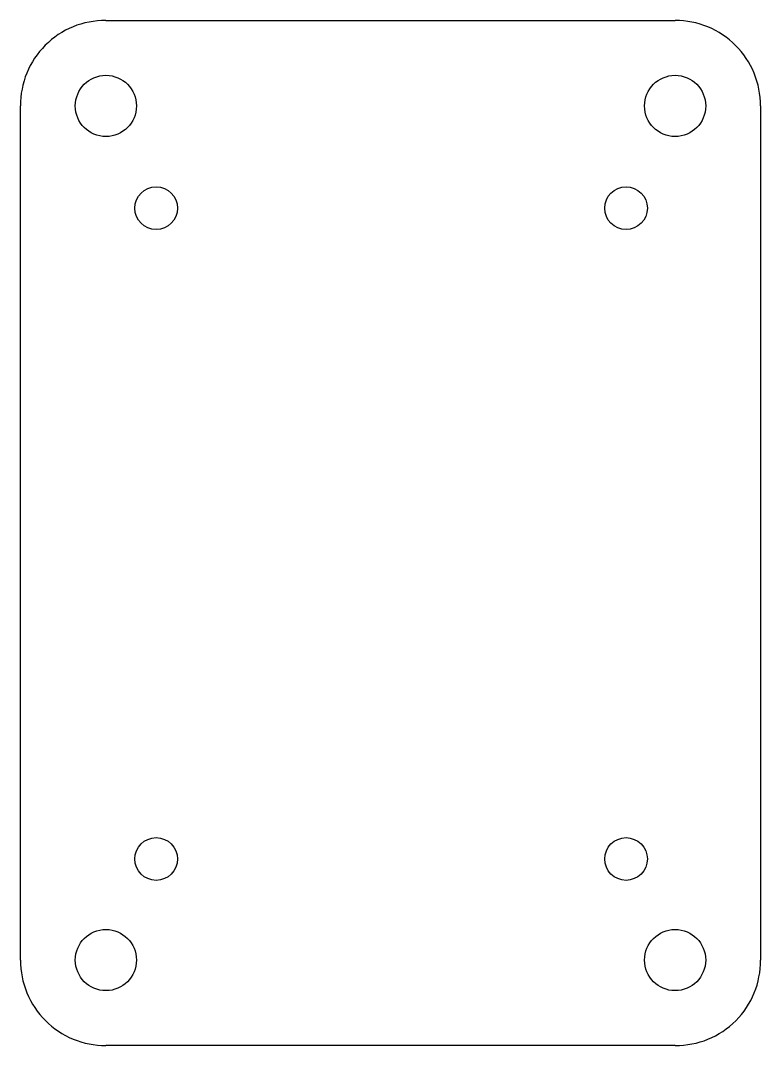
# Model space of a CAD drawing. Extents: x 0 to 52, y -6 to 66.
import ezdxf

# ---------------------------------------------------------------- set-up
doc = ezdxf.new("R2010")
doc.units = 0
doc.layers.add('INTERIOR_LOOPS', color=7, linetype='CONTINUOUS')
doc.layers.add('OUTER_LOOP', color=7, linetype='CONTINUOUS')

msp = doc.modelspace()

# ---------------------------------------------------------------- linework, layer by layer
at = {"layer": 'INTERIOR_LOOPS', "color": 3, "linetype": 'CONTINUOUS'}
for centre, radius in [((6, 59.999), 2.149), ((45.999, 59.999), 2.149), ((9.53, 52.819), 1.499), ((42.549, 52.819), 1.499), ((9.53, 7.1), 1.499), ((42.549, 7.1), 1.499), ((6, 0), 2.148), ((45.999, 0), 2.148)]:
    msp.add_circle(centre, radius, dxfattribs=at)
at = {"layer": 'OUTER_LOOP', "color": 3, "linetype": 'CONTINUOUS'}
for p, q in [((5.998, 65.999), (45.999, 65.999)), ((0, 0), (0, 60)), ((51.999, 59.999), (51.999, -0.002)), ((46.001, -6), (6, -6))]:
    msp.add_line(p, q, dxfattribs=at)
for centre, radius, start, end in [((5.942, 60.057), 5.942, 89.45375, 180.54627), ((46.036, 60.036), 5.963, 359.64245, 90.35444), ((5.963, -0.037), 5.963, 179.64243, 270.35442), ((46.058, -0.058), 5.942, 269.45376, 0.54625)]:
    msp.add_arc(centre, radius, start, end, dxfattribs=at)

doc.saveas('drawing.dxf')
